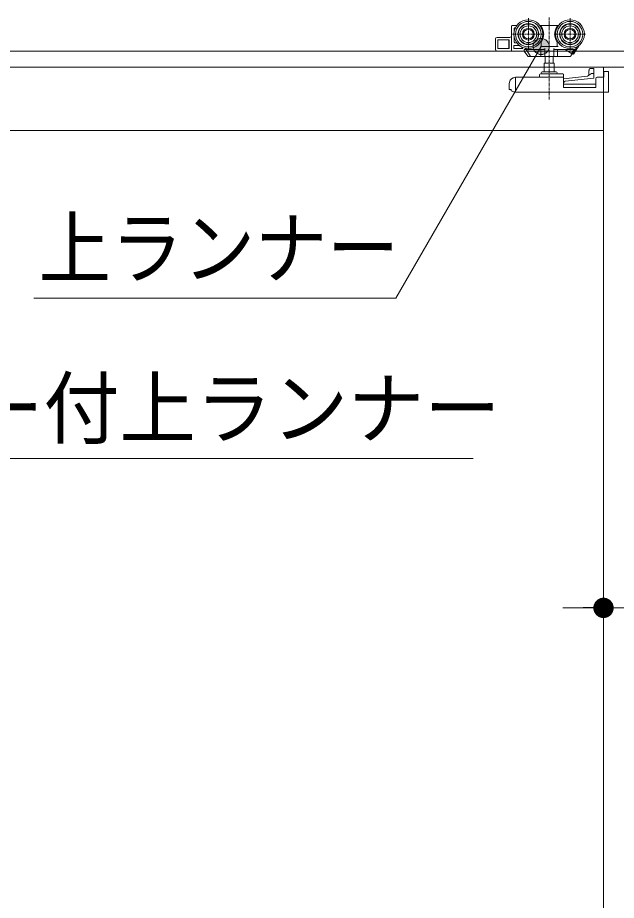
# Model space of a CAD drawing. Units: millimetres, scale not verified. Extents: x -6062 to 6062, y -3045 to 3045.
# Drawn here: x -2629 to -2256, y -163 to 388 of the extents above; entities that cross this region are included whole.
import ezdxf
from ezdxf.enums import TextEntityAlignment as Align

# ---------------------------------------------------------------- set-up
doc = ezdxf.new("R2010")
doc.units = ezdxf.units.MM
doc.header["$LTSCALE"] = 20
doc.header["$PDMODE"] = 32
doc.header["$PDSIZE"] = 10
doc.linetypes.add('USER1', pattern=[2.91, 1.76, -0.4, 0.35, -0.4])
for name, color, linetype, lineweight in [('0-0_3一般', 7, 'Continuous', 15), ('0-1_2寸法-2', 7, 'Continuous', 15), ('0-2_0', 7, 'Continuous', 25), ('0-5_2寸法-3', 7, 'Continuous', 15)]:
    doc.layers.add(name, color=color, linetype=linetype, lineweight=lineweight)
doc.layers.add('0-3_Defpoints', color=7, linetype='Continuous')
doc.styles.add('ＭＳ Ｐゴシック', font='')
doc.styles.get('ＭＳ Ｐゴシック').set_extended_font_data('MS PGothic')

# ---------------------------------------------------------------- blocks, each defined once
blk = doc.blocks.new('グループ-18')
at = {"layer": '0-0_3一般', "linetype": 'USER1'}
for p, q in [((-10458, 7750), (-10458, 7354)), ((-10198, 7758.4), (-10198, 6738.4)), ((-9938, 7750), (-9938, 7354)), ((-10656, 7552), (-10260, 7552)), ((-10136, 7552), (-9740, 7552))]:
    blk.add_line(p, q, dxfattribs=at)
at = {"layer": '0-0_3一般'}
for p, q in [((-10668, 7352), (-10668, 7652)), ((-10600.5, 7662), (-10658, 7662)), ((-10636, 7622), (-10636, 7578.7)), ((-10619.2, 7632), (-10626, 7632)), ((-10298, 7662), (-10315.5, 7662)), ((-10298, 7662), (-10298, 7659.3)), ((-10098, 7662), (-10298, 7662)), ((-10298, 7659.3), (-10298, 7654.4)), ((-10298, 7654.4), (-10298, 7634.4)), ((-10080.5, 7662), (-10098, 7662)), ((-10098, 7659.3), (-10098, 7662)), ((-10098, 7654.4), (-10098, 7659.3)), ((-10098, 7634.4), (-10098, 7654.4)), ((-10848, 7512), (-10688, 7512)), ((-10636, 7525.2), (-10636, 7452)), ((-10868, 7492), (-10868, 7362)), ((-10838, 7482), (-10698, 7482)), ((-10838, 7372), (-10838, 7482)), ((-10701.6, 7372), (-10701.6, 7482)), ((-10698, 7482), (-10698, 7372)), ((-10638, 7372), (-10638, 7412)), ((-10638, 7412), (-10571.1, 7412)), ((-10626, 7442), (-10600.5, 7442)), ((-10541.8, 7392.7), (-10528.4, 7372)), ((-10307.8, 7452.4), (-10308, 7452.5)), ((-10298, 7449.5), (-10298, 7398)), ((-10098, 7398), (-10098, 7449.5)), ((-10098, 7398), (-10088, 7398)), ((-10088.2, 7452.4), (-10088, 7452.5)), ((-9871.2, 7366.5), (-9854.2, 7392.7)), ((-9832.5, 7406.1), (-9829, 7403.9)), ((-58230, 7340), (7030, 7340)), ((-10668, 7342), (-10848, 7342)), ((-10698, 7372), (-10838, 7372)), ((-10528.4, 7372), (-10638, 7372)), ((-10518.9, 7342), (-10497, 7342)), ((-10508.9, 7362), (-10486.1, 7362)), ((-10508.9, 7352), (-10508.9, 7362)), ((-10508.9, 7342), (-10466.4, 7276.5)), ((-10495.1, 7375.8), (-10492.6, 7372)), ((-10486.1, 7362), (-10492.6, 7372)), ((-10486.1, 7362), (-10434.2, 7282)), ((-10480.7, 7362), (-10270, 7362)), ((-10427.7, 7272), (-10434.2, 7282)), ((-10301.9, 7362), (-10301.9, 7282)), ((-10254.3, 7371.5), (-10254.2, 7372)), ((-10254.2, 7282), (-10254.2, 7372)), ((-10141.8, 7372), (-10141.8, 7282)), ((-10126.5, 7362), (-10126, 7362)), ((-10126, 7362), (-9879.6, 7362)), ((-10094.1, 7362), (-10094.1, 7282)), ((-9997.8, 7362), (-9919.2, 7310.9)), ((-9886, 7362), (-9919.2, 7310.9)), ((-9918.8, 7311.1), (-9919.2, 7310.9)), ((-9894.4, 7303.3), (-9907, 7311.4)), ((-10458, 7272), (-10427.7, 7272)), ((-10422.2, 7272), (-10427.7, 7272)), ((-10422.2, 7272), (-10296, 7272)), ((-10296.3, 7272), (-10296, 7272)), ((-10261, 7190), (-10135, 7190)), ((-10261, 7080), (-10261, 7190)), ((-10251.9, 7272.1), (-10251.7, 7272)), ((-10247.5, 7190), (-10247.5, 7272)), ((-10148.5, 7272), (-10148.5, 7190)), ((-10144.1, 7272.1), (-10144.3, 7272)), ((-10144.3, 7272), (-10100, 7272)), ((-10135, 7190), (-10135, 7080)), ((-10100, 7272), (-9943.4, 7272)), ((-10099.7, 7272), (-10100, 7272)), ((-9200, 7140), (-25760, 7140)), ((-10251.3, 7056), (-10308, 7056)), ((-10110, 7080), (-10286, 7080)), ((-10251.3, 7056), (-10144.7, 7056)), ((-10028, 7056), (-10144.7, 7056)), ((-9672, 7059.1), (-9722, 7027.6)), ((-9702, 7092), (-9702, 7040.2)), ((-9694.6, 7118.6), (-9694.3, 7119.2)), ((-9682.4, 7124.7), (-9682, 7124.7)), ((-9682, 7124.7), (-9642.4, 7124.7)), ((-9642, 7062.3), (-9672, 7059.1)), ((-9642, 7122.8), (-9642, 7124.4)), ((-9642, 7124.4), (-9642, 7124.4)), ((-9642, 7116), (-9642, 7122.8)), ((-9642, 7062.3), (-9642, 7116)), ((-9642, 7002), (-9642, 7062.3)), ((-9520, -39750), (-9520, 7140)), ((-9458, 7086), (-9518, 7086)), ((-9458, 6826), (-9458, 7086)), ((-9456, 7084), (-9458, 7084)), ((-9456, 7074), (-9456, 7084)), ((-9456, 7074), (-9456, 6860)), ((-10637.4, 7008.7), (-10646.1, 7005.4)), ((-10637.4, 7008.7), (-10627.5, 7012.4)), ((-10619.7, 7015.3), (-10627.5, 7012.4)), ((-10618, 7006.3), (-10618, 7006)), ((-10618, 7006), (-10618, 6826)), ((-10028, 7016), (-10616.2, 7016)), ((-10318, 7046), (-10318, 7026)), ((-10018, 7026), (-10018, 7046)), ((-9722, 7027.6), (-10018, 6996)), ((-10018, 7026), (-10018, 7006)), ((-10018, 6888), (-10018, 7006)), ((-10000.1, 6963.7), (-9642, 7002)), ((-9618, 6888), (-9618, 6996)), ((-10698, 6930.5), (-10698, 6860)), ((-10698, 6860), (-10672.6, 6860)), ((-10672.6, 6860), (-10672.6, 6846.5)), ((-10672.6, 6846.5), (-10637.4, 6833.3)), ((-10018, 6926), (-9618, 6926)), ((-10018, 6888), (-9618, 6888)), ((-10618, 6826), (-10637.4, 6833.3)), ((-9458, 6826), (-10618, 6826)), ((-9520, 6350), (-25440, 6350))]:
    blk.add_line(p, q, dxfattribs=at)
for points in [[(-10308, 7398), (-10298, 7398), (-10098, 7398)], [(-10298, 7449.5), (-10298.3, 7449.6), (-10298.5, 7449.7), (-10298.8, 7449.7), (-10299, 7449.8), (-10299.3, 7449.9), (-10299.5, 7449.9), (-10299.8, 7450), (-10300, 7450.1), (-10300.3, 7450.2), (-10300.5, 7450.2), (-10300.8, 7450.3), (-10301, 7450.4), (-10301.3, 7450.5), (-10301.5, 7450.5), (-10301.8, 7450.6), (-10302, 7450.7), (-10302.3, 7450.8), (-10302.5, 7450.8), (-10302.8, 7450.9), (-10303, 7451), (-10303.3, 7451.1), (-10303.5, 7451.1), (-10303.8, 7451.2), (-10304, 7451.3), (-10304.3, 7451.4), (-10304.5, 7451.4), (-10304.8, 7451.5), (-10305, 7451.6), (-10305.3, 7451.7), (-10305.5, 7451.7), (-10305.8, 7451.8), (-10306, 7451.9), (-10306.3, 7452), (-10306.5, 7452), (-10306.8, 7452.1), (-10307, 7452.2), (-10307.3, 7452.3), (-10307.5, 7452.3), (-10307.8, 7452.4)], [(-10098, 7449.5), (-10097.7, 7449.6), (-10097.5, 7449.7), (-10097.2, 7449.7), (-10097, 7449.8), (-10096.7, 7449.9), (-10096.5, 7449.9), (-10096.2, 7450), (-10096, 7450.1), (-10095.7, 7450.2), (-10095.5, 7450.2), (-10095.2, 7450.3), (-10095, 7450.4), (-10094.7, 7450.5), (-10094.5, 7450.5), (-10094.2, 7450.6), (-10094, 7450.7), (-10093.7, 7450.8), (-10093.5, 7450.8), (-10093.2, 7450.9), (-10093, 7451), (-10092.7, 7451.1), (-10092.5, 7451.1), (-10092.2, 7451.2), (-10092, 7451.3), (-10091.7, 7451.4), (-10091.5, 7451.4), (-10091.2, 7451.5), (-10091, 7451.6), (-10090.7, 7451.7), (-10090.5, 7451.7), (-10090.2, 7451.8), (-10090, 7451.9), (-10089.7, 7452), (-10089.5, 7452), (-10089.2, 7452.1), (-10089, 7452.2), (-10088.7, 7452.3), (-10088.5, 7452.3), (-10088.2, 7452.4)], [(-9894.4, 7303.3), (-9844.5, 7380.1), (-9829, 7403.9)], [(-10668, 7352), (-10668, 7342), (-10518.9, 7342)], [(-10301.9, 7282), (-10301.9, 7281.7), (-10301.9, 7281.3), (-10301.8, 7281), (-10301.8, 7280.7), (-10301.7, 7280.4), (-10301.7, 7280.1), (-10301.6, 7279.8), (-10301.6, 7279.4), (-10301.5, 7279.1), (-10301.4, 7278.8), (-10301.4, 7278.5), (-10301.3, 7278.2), (-10301.2, 7277.9), (-10301.1, 7277.6), (-10301, 7277.3), (-10300.9, 7276.9), (-10300.8, 7276.6), (-10300.7, 7276.3), (-10300.6, 7276), (-10300.4, 7275.7), (-10300.3, 7275.4), (-10300.2, 7275.1), (-10300, 7274.8), (-10299.8, 7274.6), (-10299.7, 7274.3), (-10299.5, 7274.1), (-10299.3, 7273.8), (-10299.1, 7273.6), (-10298.9, 7273.4), (-10298.7, 7273.2), (-10298.5, 7273), (-10298.2, 7272.9), (-10298, 7272.7), (-10297.7, 7272.6), (-10297.5, 7272.4), (-10297.2, 7272.3), (-10296.9, 7272.2), (-10296.6, 7272.1), (-10296.3, 7272)], [(-10270, 7362), (-10269.5, 7362), (-10269, 7362), (-10268.5, 7362.1), (-10268, 7362.1), (-10267.5, 7362.2), (-10267, 7362.3), (-10266.4, 7362.4), (-10265.9, 7362.5), (-10265.4, 7362.6), (-10264.9, 7362.7), (-10264.4, 7362.8), (-10263.9, 7363), (-10263.4, 7363.1), (-10262.9, 7363.3), (-10262.4, 7363.5), (-10261.9, 7363.7), (-10261.3, 7363.9), (-10260.8, 7364.1), (-10260.3, 7364.3), (-10259.8, 7364.5), (-10259.3, 7364.8), (-10258.8, 7365), (-10258.4, 7365.3), (-10257.9, 7365.6), (-10257.5, 7365.9), (-10257.1, 7366.2), (-10256.8, 7366.5), (-10256.4, 7366.9), (-10256.1, 7367.2), (-10255.8, 7367.6), (-10255.6, 7368), (-10255.3, 7368.4), (-10255.1, 7368.8), (-10254.9, 7369.2), (-10254.8, 7369.6), (-10254.6, 7370.1), (-10254.5, 7370.5), (-10254.4, 7371), (-10254.3, 7371.5)], [(-10254.2, 7282), (-10254.2, 7281.7), (-10254.2, 7281.4), (-10254.2, 7281.2), (-10254.2, 7280.9), (-10254.2, 7280.6), (-10254.2, 7280.3), (-10254.2, 7280.1), (-10254.2, 7279.8), (-10254.2, 7279.5), (-10254.2, 7279.2), (-10254.2, 7278.9), (-10254.2, 7278.7), (-10254.2, 7278.4), (-10254.2, 7278.1), (-10254.1, 7277.8), (-10254.1, 7277.5), (-10254.1, 7277.2), (-10254.1, 7276.9), (-10254.1, 7276.7), (-10254.1, 7276.4), (-10254.1, 7276.1), (-10254.1, 7275.8), (-10254, 7275.5), (-10254, 7275.3), (-10253.9, 7275), (-10253.9, 7274.7), (-10253.8, 7274.5), (-10253.7, 7274.3), (-10253.6, 7274), (-10253.5, 7273.8), (-10253.3, 7273.6), (-10253.2, 7273.4), (-10253, 7273.2), (-10252.9, 7273), (-10252.7, 7272.8), (-10252.5, 7272.6), (-10252.3, 7272.4), (-10252.1, 7272.3), (-10251.9, 7272.1)], [(-10141.8, 7282), (-10141.8, 7281.7), (-10141.8, 7281.4), (-10141.8, 7281.2), (-10141.8, 7280.9), (-10141.8, 7280.6), (-10141.8, 7280.3), (-10141.8, 7280.1), (-10141.8, 7279.8), (-10141.8, 7279.5), (-10141.8, 7279.2), (-10141.8, 7278.9), (-10141.8, 7278.7), (-10141.8, 7278.4), (-10141.8, 7278.1), (-10141.9, 7277.8), (-10141.9, 7277.5), (-10141.9, 7277.2), (-10141.9, 7276.9), (-10141.9, 7276.7), (-10141.9, 7276.4), (-10141.9, 7276.1), (-10141.9, 7275.8), (-10142, 7275.5), (-10142, 7275.3), (-10142.1, 7275), (-10142.1, 7274.7), (-10142.2, 7274.5), (-10142.3, 7274.3), (-10142.4, 7274), (-10142.5, 7273.8), (-10142.7, 7273.6), (-10142.8, 7273.4), (-10143, 7273.2), (-10143.1, 7273), (-10143.3, 7272.8), (-10143.5, 7272.6), (-10143.7, 7272.4), (-10143.9, 7272.3), (-10144.1, 7272.1)], [(-10141.8, 7372), (-10141.7, 7371.5), (-10141.6, 7371), (-10141.5, 7370.5), (-10141.4, 7370.1), (-10141.2, 7369.6), (-10141.1, 7369.2), (-10140.9, 7368.8), (-10140.7, 7368.4), (-10140.4, 7368), (-10140.2, 7367.6), (-10139.9, 7367.2), (-10139.6, 7366.9), (-10139.2, 7366.5), (-10138.9, 7366.2), (-10138.5, 7365.9), (-10138.1, 7365.6), (-10137.6, 7365.3), (-10137.2, 7365), (-10136.7, 7364.8), (-10136.2, 7364.5), (-10135.7, 7364.3), (-10135.2, 7364.1), (-10134.7, 7363.9), (-10134.1, 7363.7), (-10133.6, 7363.5), (-10133.1, 7363.3), (-10132.6, 7363.1), (-10132.1, 7363), (-10131.6, 7362.8), (-10131.1, 7362.7), (-10130.6, 7362.6), (-10130.1, 7362.5), (-10129.6, 7362.4), (-10129, 7362.3), (-10128.5, 7362.2), (-10128, 7362.1), (-10127.5, 7362.1), (-10127, 7362), (-10126.5, 7362)], [(-10094.1, 7282), (-10094.1, 7281.7), (-10094.1, 7281.3), (-10094.2, 7281), (-10094.2, 7280.7), (-10094.3, 7280.4), (-10094.3, 7280.1), (-10094.4, 7279.8), (-10094.4, 7279.4), (-10094.5, 7279.1), (-10094.6, 7278.8), (-10094.6, 7278.5), (-10094.7, 7278.2), (-10094.8, 7277.9), (-10094.9, 7277.6), (-10095, 7277.3), (-10095.1, 7276.9), (-10095.2, 7276.6), (-10095.3, 7276.3), (-10095.4, 7276), (-10095.6, 7275.7), (-10095.7, 7275.4), (-10095.8, 7275.1), (-10096, 7274.8), (-10096.2, 7274.6), (-10096.3, 7274.3), (-10096.5, 7274.1), (-10096.7, 7273.8), (-10096.9, 7273.6), (-10097.1, 7273.4), (-10097.3, 7273.2), (-10097.5, 7273), (-10097.8, 7272.9), (-10098, 7272.7), (-10098.3, 7272.6), (-10098.5, 7272.4), (-10098.8, 7272.3), (-10099.1, 7272.2), (-10099.4, 7272.1), (-10099.7, 7272)], [(-9926.7, 7281.1), (-9908.3, 7309.4), (-9871.2, 7366.5)], [(-9908.3, 7309.4), (-9908.1, 7309.7), (-9908, 7310), (-9907.9, 7310.2), (-9907.8, 7310.5), (-9907.8, 7310.7), (-9907.8, 7311), (-9907.8, 7311.2), (-9907.8, 7311.4), (-9907.9, 7311.5), (-9908, 7311.7), (-9908.2, 7311.8), (-9908.4, 7312), (-9908.6, 7312.1), (-9908.9, 7312.2), (-9909.2, 7312.2), (-9909.5, 7312.3), (-9909.8, 7312.3), (-9910.2, 7312.4), (-9910.6, 7312.4), (-9911.1, 7312.4), (-9911.5, 7312.3), (-9912, 7312.3), (-9912.5, 7312.3), (-9912.9, 7312.2), (-9913.3, 7312.2), (-9913.8, 7312.1), (-9914.2, 7312.1), (-9914.6, 7312), (-9915, 7312), (-9915.4, 7311.9), (-9915.8, 7311.8), (-9916.2, 7311.8), (-9916.6, 7311.7), (-9917, 7311.6), (-9917.4, 7311.5), (-9917.8, 7311.4), (-9918.1, 7311.3), (-9918.5, 7311.2), (-9918.8, 7311.1)], [(-10296, 7272), (-10251.7, 7272), (-10144.3, 7272)], [(-9701.9, 7092.1), (-9701.9, 7092.8), (-9701.8, 7093.5), (-9701.8, 7094.2), (-9701.8, 7094.9), (-9701.7, 7095.6), (-9701.7, 7096.3), (-9701.6, 7097), (-9701.6, 7097.8), (-9701.5, 7098.5), (-9701.4, 7099.2), (-9701.3, 7099.9), (-9701.2, 7100.6), (-9701, 7101.3), (-9700.9, 7102), (-9700.7, 7102.7), (-9700.6, 7103.4), (-9700.4, 7104), (-9700.2, 7104.7), (-9700.1, 7105.4), (-9699.9, 7106.1), (-9699.7, 7106.8), (-9699.4, 7107.5), (-9699.2, 7108.2), (-9699, 7108.9), (-9698.7, 7109.5), (-9698.5, 7110.2), (-9698.3, 7110.9), (-9698, 7111.5), (-9697.7, 7112.2), (-9697.4, 7112.8), (-9697.2, 7113.5), (-9696.9, 7114.1), (-9696.6, 7114.8), (-9696.3, 7115.4), (-9695.9, 7116.1), (-9695.6, 7116.7), (-9695.3, 7117.3), (-9695, 7118), (-9694.6, 7118.6)], [(-9694.2, 7119.2), (-9694.1, 7119.5), (-9693.9, 7119.8), (-9693.7, 7120.1), (-9693.5, 7120.4), (-9693.3, 7120.6), (-9693.1, 7120.9), (-9692.9, 7121.1), (-9692.7, 7121.4), (-9692.4, 7121.6), (-9692.2, 7121.8), (-9691.9, 7122), (-9691.7, 7122.2), (-9691.4, 7122.4), (-9691.1, 7122.6), (-9690.8, 7122.8), (-9690.5, 7122.9), (-9690.1, 7123.1), (-9689.8, 7123.2), (-9689.5, 7123.3), (-9689.1, 7123.4), (-9688.7, 7123.5), (-9688.4, 7123.6), (-9688, 7123.7), (-9687.7, 7123.8), (-9687.3, 7123.9), (-9687, 7124), (-9686.6, 7124.1), (-9686.2, 7124.2), (-9685.9, 7124.2), (-9685.5, 7124.3), (-9685.2, 7124.3), (-9684.8, 7124.4), (-9684.5, 7124.5), (-9684.1, 7124.5), (-9683.8, 7124.5), (-9683.4, 7124.6), (-9683.1, 7124.6), (-9682.7, 7124.6), (-9682.4, 7124.7)], [(-9642.4, 7124.7), (-9642.3, 7124.7), (-9642.3, 7124.7), (-9642.3, 7124.7), (-9642.3, 7124.7), (-9642.3, 7124.7), (-9642.3, 7124.7), (-9642.3, 7124.7), (-9642.3, 7124.7), (-9642.2, 7124.7), (-9642.2, 7124.7), (-9642.2, 7124.7), (-9642.2, 7124.6), (-9642.2, 7124.6), (-9642.2, 7124.6), (-9642.2, 7124.6), (-9642.2, 7124.6), (-9642.2, 7124.6), (-9642.1, 7124.6), (-9642.1, 7124.6), (-9642.1, 7124.6), (-9642.1, 7124.6), (-9642.1, 7124.6), (-9642.1, 7124.6), (-9642.1, 7124.6), (-9642.1, 7124.6), (-9642.1, 7124.5), (-9642.1, 7124.5), (-9642.1, 7124.5), (-9642, 7124.5), (-9642, 7124.5), (-9642, 7124.5), (-9642, 7124.5), (-9642, 7124.5), (-9642, 7124.5), (-9642, 7124.4), (-9642, 7124.4), (-9642, 7124.4), (-9642, 7124.4), (-9642, 7124.4)], [(-9598, 7016), (-9518, 7016), (-9518, 7086)], [(-10627.5, 7012.4), (-10627.2, 7012.3), (-10626.9, 7012.2), (-10626.6, 7012.1), (-10626.3, 7012), (-10626, 7012), (-10625.7, 7011.8), (-10625.4, 7011.7), (-10625.1, 7011.6), (-10624.8, 7011.5), (-10624.5, 7011.4), (-10624.2, 7011.3), (-10623.9, 7011.2), (-10623.6, 7011.1), (-10623.3, 7011), (-10623, 7010.9), (-10622.7, 7010.7), (-10622.4, 7010.6), (-10622.1, 7010.5), (-10621.8, 7010.4), (-10621.5, 7010.2), (-10621.2, 7010.1), (-10620.9, 7010), (-10620.6, 7009.8), (-10620.4, 7009.7), (-10620.1, 7009.5), (-10619.9, 7009.3), (-10619.6, 7009.2), (-10619.4, 7009), (-10619.2, 7008.8), (-10619.1, 7008.5), (-10618.9, 7008.3), (-10618.7, 7008.1), (-10618.6, 7007.9), (-10618.5, 7007.6), (-10618.4, 7007.4), (-10618.3, 7007.1), (-10618.2, 7006.8), (-10618.1, 7006.6), (-10618, 7006.3)], [(-9456, 6860), (-9456.6, 6853.7), (-9458, 6848.8)]]:
    blk.add_lwpolyline(points, dxfattribs=at)
for centre, radius in [((-10458, 7552), 180), ((-9938, 7552), 180), ((-10458, 7552), 160), ((-10458, 7552), 130), ((-10458, 7552), 126), ((-10458, 7552), 104), ((-10458, 7552), 74), ((-10458, 7552), 60), ((-9938, 7552), 160), ((-9938, 7552), 130), ((-9938, 7552), 126), ((-9938, 7552), 104), ((-9938, 7552), 74), ((-9938, 7552), 60)]:
    blk.add_circle(centre, radius, dxfattribs=at)
for centre, radius, start, end in [((-10658, 7652), 10, 90, 180), ((-10626, 7622), 10, 90, 180), ((-10458, 7552), 190, 327.3631, 32.6369), ((-9938, 7552), 190, 147.3631, 212.6369), ((-10848, 7492), 20, 90, 180), ((-10688, 7532), 20, 270, 0), ((-10616, 7462), 20, 180, 270), ((-10626, 7452), 10, 180, 270), ((-10848, 7362), 20, 180, 270), ((-10518.9, 7352), 10, 270, 0), ((-10480.7, 7372), 10, 213, 270), ((-10458, 7282), 10, 213, 270), ((-10422.2, 7282), 10, 213, 270), ((-9943.4, 7292), 20, 270, 327), ((-9879.6, 7372), 10, 270, 327), ((-10308, 7046), 10, 90, 180), ((-10286, 7068), 12, 90, 180), ((-10286, 7068), 12, 180, 270), ((-10110, 7068), 12, 0, 90), ((-10110, 7068), 12, 270, 0), ((-10028, 7046), 10, 0, 90), ((-10618, 6930.5), 80, 110.55605, 180), ((-10616.2, 7006), 10, 90, 110.55605), ((-10328, 7026), 10, 270, 0), ((-10028, 7006), 10, 0, 90), ((-9998, 6943.8), 20, 96.10164, 180), ((-9598, 6996), 20, 90, 180)]:
    blk.add_arc(centre, radius, start, end, dxfattribs=at)
blk = doc.blocks.new('_Dot')
at = {"layer": '0-2_0'}
blk.add_line((-10, 0), (-20, 0), dxfattribs=at)
for points in [[(0, 0), (-5.36, 8.44), (-4.26, 9.05)], [(0, 0), (-4.26, 9.05), (-3.09, 9.51)], [(0, 0), (-3.09, 9.51), (-1.87, 9.82)], [(0, 0), (-1.87, 9.82), (-0.63, 9.98)], [(0, 0), (-0.63, 9.98), (0.63, 9.98)], [(0, 0), (0.63, 9.98), (1.87, 9.82)], [(0, 0), (1.87, 9.82), (3.09, 9.51)], [(0, 0), (3.09, 9.51), (4.26, 9.05)], [(0, 0), (4.26, 9.05), (5.36, 8.44)], [(0, 0), (-10, 0), (-9.92, 1.25)], [(0, 0), (-9.92, -1.25), (-10, 0)], [(0, 0), (-9.92, 1.25), (-9.69, 2.49)], [(0, 0), (-9.69, -2.49), (-9.92, -1.25)], [(0, 0), (-9.69, 2.49), (-9.3, 3.68)], [(0, 0), (-9.3, -3.68), (-9.69, -2.49)], [(0, 0), (-9.3, 3.68), (-8.76, 4.82)], [(0, 0), (-8.76, -4.82), (-9.3, -3.68)], [(0, 0), (-8.76, 4.82), (-8.09, 5.88)], [(0, 0), (-8.09, -5.88), (-8.76, -4.82)], [(0, 0), (-8.09, 5.88), (-7.29, 6.85)], [(0, 0), (-7.29, -6.85), (-8.09, -5.88)], [(0, 0), (-7.29, 6.85), (-6.37, 7.71)], [(0, 0), (-6.37, -7.71), (-7.29, -6.85)], [(0, 0), (-6.37, 7.71), (-5.36, 8.44)], [(0, 0), (-5.36, -8.44), (-6.37, -7.71)], [(0, 0), (-4.26, -9.05), (-5.36, -8.44)], [(0, 0), (-3.09, -9.51), (-4.26, -9.05)], [(0, 0), (-1.87, -9.82), (-3.09, -9.51)], [(0, 0), (-0.63, -9.98), (-1.87, -9.82)], [(0, 0), (0.63, -9.98), (-0.63, -9.98)], [(0, 0), (5.36, 8.44), (6.37, 7.71)], [(0, 0), (6.37, 7.71), (7.29, 6.85)], [(0, 0), (7.29, 6.85), (8.09, 5.88)], [(0, 0), (8.09, 5.88), (8.76, 4.82)], [(0, 0), (8.76, 4.82), (9.3, 3.68)], [(0, 0), (9.3, 3.68), (9.69, 2.49)], [(0, 0), (9.69, 2.49), (9.92, 1.25)], [(0, 0), (9.92, 1.25), (10, 0)], [(0, 0), (1.87, -9.82), (0.63, -9.98)], [(0, 0), (3.09, -9.51), (1.87, -9.82)], [(0, 0), (4.26, -9.05), (3.09, -9.51)], [(0, 0), (5.36, -8.44), (4.26, -9.05)], [(0, 0), (6.37, -7.71), (5.36, -8.44)], [(0, 0), (7.29, -6.85), (6.37, -7.71)], [(0, 0), (8.09, -5.88), (7.29, -6.85)], [(0, 0), (8.76, -4.82), (8.09, -5.88)], [(0, 0), (9.3, -3.68), (8.76, -4.82)], [(0, 0), (9.69, -2.49), (9.3, -3.68)], [(0, 0), (9.92, -1.25), (9.69, -2.49)], [(0, 0), (10, 0), (9.92, -1.25)]]:
    blk.add_solid(points, dxfattribs=at)

msp = doc.modelspace()

# ---------------------------------------------------------------- hatches: boundary and pattern name
at = {"layer": '0-5_2寸法-3'}
msp.add_hatch(color=256, dxfattribs=at).paths.add_polyline_path([(-2297.39, 369.9, 1), (-2307.41, 369.9, 1)])

# ---------------------------------------------------------------- linework, layer by layer
at = {"layer": '0-1_2寸法-2'}
for p, q in [((-2263.5, 39.43), (-2263.3, 39.43)), ((-2276.21, 19.43), (-2288.92, 19.43)), ((-2247.5, 19.43), (-2263.5, 19.43))]:
    msp.add_line(p, q, dxfattribs=at)
at = {"layer": '0-3_Defpoints'}
msp.add_point((-2263.5, 19.43), dxfattribs=at)
at = {"layer": '0-5_2寸法-3'}
for points in [[(-2619.02, 212.79), (-2393.1, 212.79), (-2302.4, 369.9)], [(-2344.94, 112.79), (-2993.78, 112.79), (-2847.01, 367)]]:
    msp.add_lwpolyline(points, dxfattribs=at)
msp.add_circle((-2302.4, 369.9), 5.01, dxfattribs=at)

# ---------------------------------------------------------------- block references
at = {"layer": '0-0_3一般', "xscale": 0.05, "yscale": 0.05}
msp.add_blockref('グループ-18', (-1787.5, 0), dxfattribs=at)
at = {"layer": '0-1_2寸法-2', "xscale": 0.6356201, "yscale": 0.6356201}
msp.add_blockref('_Dot', (-2263.5, 19.43), dxfattribs=at)

# ---------------------------------------------------------------- texts
at = {"layer": '0-5_2寸法-3', "style": 'ＭＳ Ｐゴシック'}
for s, height, width, p in [('上ランナー', 36.66, 0.9, (-2615.99, 214.76)), ('ダブルダンパー付上ランナー', 36.69, 0.95, (-2945.87, 114.76))]:
    msp.add_text(s, height=height, dxfattribs=dict(at, width=width)).set_placement(p, align=Align.BOTTOM_LEFT)

doc.saveas('drawing.dxf')
